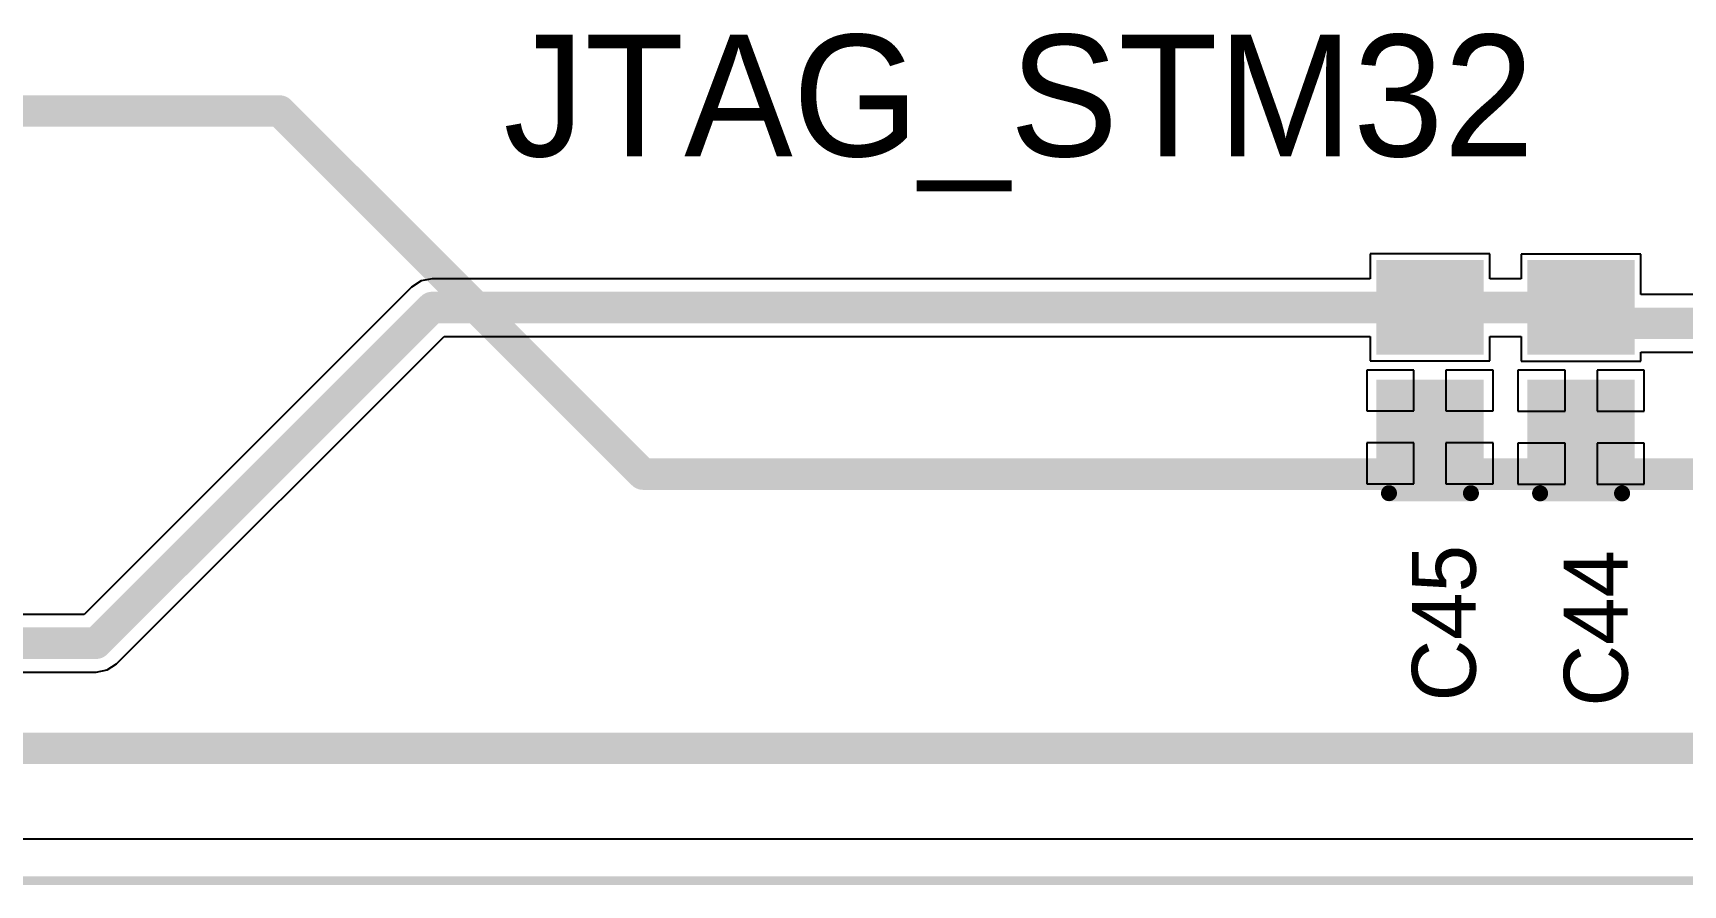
# Model space of a CAD drawing. Header units: millimetres. Extents: x 0 to 7.44, y -3.03 to 0.
# Drawn here: x 3.852 to 4.883, y -3.034 to -2.502 of the extents above; entities that cross this region are included whole.
import ezdxf

# ---------------------------------------------------------------- set-up
doc = ezdxf.new("R2010")
doc.units = ezdxf.units.MM
doc.header["$MEASUREMENT"] = 0
for name, color, linetype in [('BottomLayer', 5, 'Continuous'), ('KeepOutLayer', 6, 'Continuous'), ('MidLayer1', 16, 'Continuous'), ('MidLayer2', 76, 'Continuous'), ('TopLayer', 1, 'Continuous'), ('TopOverlay', 2, 'Continuous'), ('TopPaste', 8, 'Continuous'), ('TopSolder', 216, 'Continuous')]:
    doc.layers.add(name, color=color, linetype=linetype)

# ---------------------------------------------------------------- blocks, each defined once
blk = doc.blocks.new('CAP_0805_104')
at = {"layer": 'TopLayer'}
for points in [[(-0.0551, -0.0295), (-0.0039, -0.0295), (-0.0551, 0.0295), (-0.0039, 0.0295)], [(0.0197, -0.0295), (0.0709, -0.0295), (0.0197, 0.0295), (0.0709, 0.0295)]]:
    blk.add_solid(points, dxfattribs=at)
at = {"layer": 'TopOverlay', "const_width": 0.01}
blk.add_lwpolyline([(-0.0709, 0.0256), (-0.0709, -0.0256)], dxfattribs=at)
at = {"layer": 'TopOverlay', "const_width": 0.005}
for points in [[(-0.0734, 0.0256, 1), (-0.0684, 0.0256, 1)], [(-0.0734, -0.0256, 1), (-0.0684, -0.0256, 1)]]:
    blk.add_lwpolyline(points, format="xyb", close=True, dxfattribs=at)
at = {"layer": 'TopPaste'}
for points in [[(-0.0551, -0.0295), (-0.0039, -0.0295), (-0.0551, 0.0295), (-0.0039, 0.0295)], [(0.0197, -0.0295), (0.0709, -0.0295), (0.0197, 0.0295), (0.0709, 0.0295)]]:
    blk.add_solid(points, dxfattribs=at)
at = {"layer": 'TopSolder'}
for points in [[(-0.0591, -0.0335), (0.0001, -0.0335), (-0.0591, 0.0335), (0.0001, 0.0335)], [(0.0157, -0.0335), (0.0749, -0.0335), (0.0157, 0.0335), (0.0749, 0.0335)]]:
    blk.add_solid(points, dxfattribs=at)
blk = doc.blocks.new('CAP_0805_204')
at = {"layer": 'TopLayer'}
for points in [[(-0.0551, -0.0295), (-0.0039, -0.0295), (-0.0551, 0.0295), (-0.0039, 0.0295)], [(0.0197, -0.0295), (0.0709, -0.0295), (0.0197, 0.0295), (0.0709, 0.0295)]]:
    blk.add_solid(points, dxfattribs=at)
at = {"layer": 'TopOverlay', "const_width": 0.01}
blk.add_lwpolyline([(-0.0709, 0.0256), (-0.0709, -0.0256)], dxfattribs=at)
at = {"layer": 'TopOverlay', "const_width": 0.005}
for points in [[(-0.0734, 0.0256, 1), (-0.0684, 0.0256, 1)], [(-0.0734, -0.0256, 1), (-0.0684, -0.0256, 1)]]:
    blk.add_lwpolyline(points, format="xyb", close=True, dxfattribs=at)
at = {"layer": 'TopPaste'}
for points in [[(-0.0551, -0.0295), (-0.0039, -0.0295), (-0.0551, 0.0295), (-0.0039, 0.0295)], [(0.0197, -0.0295), (0.0709, -0.0295), (0.0197, 0.0295), (0.0709, 0.0295)]]:
    blk.add_solid(points, dxfattribs=at)
at = {"layer": 'TopSolder'}
for points in [[(-0.0591, -0.0335), (0.0001, -0.0335), (-0.0591, 0.0335), (0.0001, 0.0335)], [(0.0157, -0.0335), (0.0749, -0.0335), (0.0157, 0.0335), (0.0749, 0.0335)]]:
    blk.add_solid(points, dxfattribs=at)

msp = doc.modelspace()

# ---------------------------------------------------------------- linework, layer by layer
at = {"layer": 'BottomLayer'}
msp.add_line((7.3362, -3.0055), (0.026, -3.0055), dxfattribs=at)
at = {"layer": 'KeepOutLayer'}
for const_width in [0.00551, 0.005]:
    msp.add_lwpolyline([(0, -3.0315), (7.3622, -3.0315)], dxfattribs=dict(at, const_width=const_width))
at = {"layer": 'MidLayer1', "const_width": 0.0197}
for points in [[(3.4274, -2.5504), (4.0059, -2.5504)], [(4.0059, -2.5504), (4.2329, -2.7774)], [(4.2329, -2.7774), (5.7976, -2.7774)]]:
    msp.add_lwpolyline(points, dxfattribs=at)
at = {"layer": 'MidLayer1', "const_width": 0.00984}
for points in [[(4.001, -2.5504, 1), (4.0108, -2.5504, 1)], [(4.001, -2.5504, 1), (4.0108, -2.5504, 1)], [(4.228, -2.7774, 1), (4.2378, -2.7774, 1)], [(4.228, -2.7774, 1), (4.2378, -2.7774, 1)]]:
    msp.add_lwpolyline(points, format="xyb", close=True, dxfattribs=at)
at = {"layer": 'MidLayer2', "const_width": 0.0197}
msp.add_lwpolyline([(2.0906, -2.9488), (5.9016, -2.9488)], dxfattribs=at)
at = {"layer": 'TopLayer'}
for p, q in [((4.7619, -2.6396), (4.6871, -2.6396)), ((4.6871, -2.6396), (4.6871, -2.6552)), ((4.7619, -2.6552), (4.7619, -2.6396)), ((4.8563, -2.6398), (4.7815, -2.6398)), ((4.7815, -2.6398), (4.7815, -2.6552)), ((4.8563, -2.665), (4.8563, -2.6398)), ((4.0942, -2.6565), (4.0883, -2.6605)), ((4.1011, -2.6552), (4.0942, -2.6565)), ((4.6871, -2.6552), (4.1011, -2.6552)), ((4.7815, -2.6552), (4.7619, -2.6552)), ((4.0883, -2.6605), (3.8837, -2.8651)), ((4.9016, -2.665), (4.8563, -2.665)), ((3.904, -2.8959), (4.1086, -2.6913)), ((4.1086, -2.6913), (4.6871, -2.6913)), ((4.6871, -2.6913), (4.6871, -2.7066)), ((4.7619, -2.7066), (4.7619, -2.6913)), ((4.7619, -2.6913), (4.7815, -2.6913)), ((4.7815, -2.6913), (4.7815, -2.7067)), ((4.6871, -2.7066), (4.7619, -2.7066)), ((4.7815, -2.7067), (4.8563, -2.7067)), ((4.8563, -2.7067), (4.8563, -2.7011)), ((4.8563, -2.7011), (4.9016, -2.7011)), ((4.7145, -2.7123), (4.685, -2.7123)), ((4.685, -2.7123), (4.685, -2.7379)), ((4.7145, -2.7379), (4.7145, -2.7123)), ((4.764, -2.7123), (4.7345, -2.7123)), ((4.7345, -2.7123), (4.7345, -2.7379)), ((4.764, -2.7379), (4.764, -2.7123)), ((4.8089, -2.7124), (4.7794, -2.7124)), ((4.7794, -2.7124), (4.7794, -2.738)), ((4.8089, -2.738), (4.8089, -2.7124)), ((4.8584, -2.7124), (4.8289, -2.7124)), ((4.8289, -2.7124), (4.8289, -2.738)), ((4.8584, -2.738), (4.8584, -2.7124)), ((4.685, -2.7379), (4.7145, -2.7379)), ((4.7345, -2.7379), (4.764, -2.7379)), ((4.7794, -2.738), (4.8089, -2.738)), ((4.8289, -2.738), (4.8584, -2.738)), ((4.7145, -2.7579), (4.685, -2.7579)), ((4.685, -2.7579), (4.685, -2.7835)), ((4.7145, -2.7835), (4.7145, -2.7579)), ((4.764, -2.7579), (4.7345, -2.7579)), ((4.7345, -2.7579), (4.7345, -2.7835)), ((4.764, -2.7835), (4.764, -2.7579)), ((4.8089, -2.758), (4.7794, -2.758)), ((4.7794, -2.758), (4.7794, -2.7836)), ((4.8089, -2.7836), (4.8089, -2.758)), ((4.8584, -2.758), (4.8289, -2.758)), ((4.8289, -2.758), (4.8289, -2.7836)), ((4.8584, -2.7836), (4.8584, -2.758)), ((4.685, -2.7835), (4.7145, -2.7835)), ((4.7345, -2.7835), (4.764, -2.7835)), ((4.7794, -2.7836), (4.8089, -2.7836)), ((4.8289, -2.7836), (4.8584, -2.7836)), ((3.8837, -2.8651), (3.3532, -2.8651)), ((3.8981, -2.8998), (3.904, -2.8959)), ((3.3532, -2.9012), (3.8912, -2.9012)), ((3.8912, -2.9012), (3.8981, -2.8998)), ((7.3362, -3.0055), (0.026, -3.0055))]:
    msp.add_line(p, q, dxfattribs=at)
at = {"layer": 'TopLayer', "const_width": 0.0197}
for points in [[(3.8912, -2.8831), (4.1011, -2.6732)], [(4.1011, -2.6732), (4.7245, -2.6732)], [(4.7245, -2.6732), (4.7245, -2.6731)], [(4.7245, -2.6732), (4.8189, -2.6732)], [(4.8189, -2.6831), (4.8189, -2.6732)], [(4.8189, -2.6831), (4.9528, -2.6831)], [(3.332, -2.8831), (3.8912, -2.8831)]]:
    msp.add_lwpolyline(points, dxfattribs=at)
at = {"layer": 'TopLayer', "const_width": 0.00984}
for points in [[(4.0962, -2.6732, 1), (4.106, -2.6732, 1)], [(4.0962, -2.6732, 1), (4.106, -2.6732, 1)], [(4.7196, -2.6731, 1), (4.7294, -2.6731, 1)], [(4.7196, -2.6732, 1), (4.7294, -2.6732, 1)], [(4.7196, -2.6732, 1), (4.7294, -2.6732, 1)], [(4.7196, -2.6732, 1), (4.7294, -2.6732, 1)], [(4.814, -2.6732, 1), (4.8238, -2.6732, 1)], [(4.814, -2.6732, 1), (4.8238, -2.6732, 1)], [(4.814, -2.6831, 1), (4.8238, -2.6831, 1)], [(4.814, -2.6831, 1), (4.8238, -2.6831, 1)], [(3.8863, -2.8831, 1), (3.8961, -2.8831, 1)], [(3.8863, -2.8831, 1), (3.8961, -2.8831, 1)]]:
    msp.add_lwpolyline(points, format="xyb", close=True, dxfattribs=at)

# ---------------------------------------------------------------- block references
at = {"rotation": 90}
for name, p in [('CAP_0805_104', (4.7245, -2.7184)), ('CAP_0805_204', (4.8189, -2.7185))]:
    msp.add_blockref(name, p, dxfattribs=at)

# ---------------------------------------------------------------- texts
at = {"layer": 'TopOverlay'}
msp.add_text('JTAG_STM32', height=0.076, dxfattribs=at).set_placement((4.1457, -2.5787))
for s, p in [('C45', (4.7531, -2.9195)), ('C44', (4.848, -2.9227))]:
    msp.add_text(s, height=0.03989, rotation=90, dxfattribs=at).set_placement(p)

doc.saveas('drawing.dxf')
